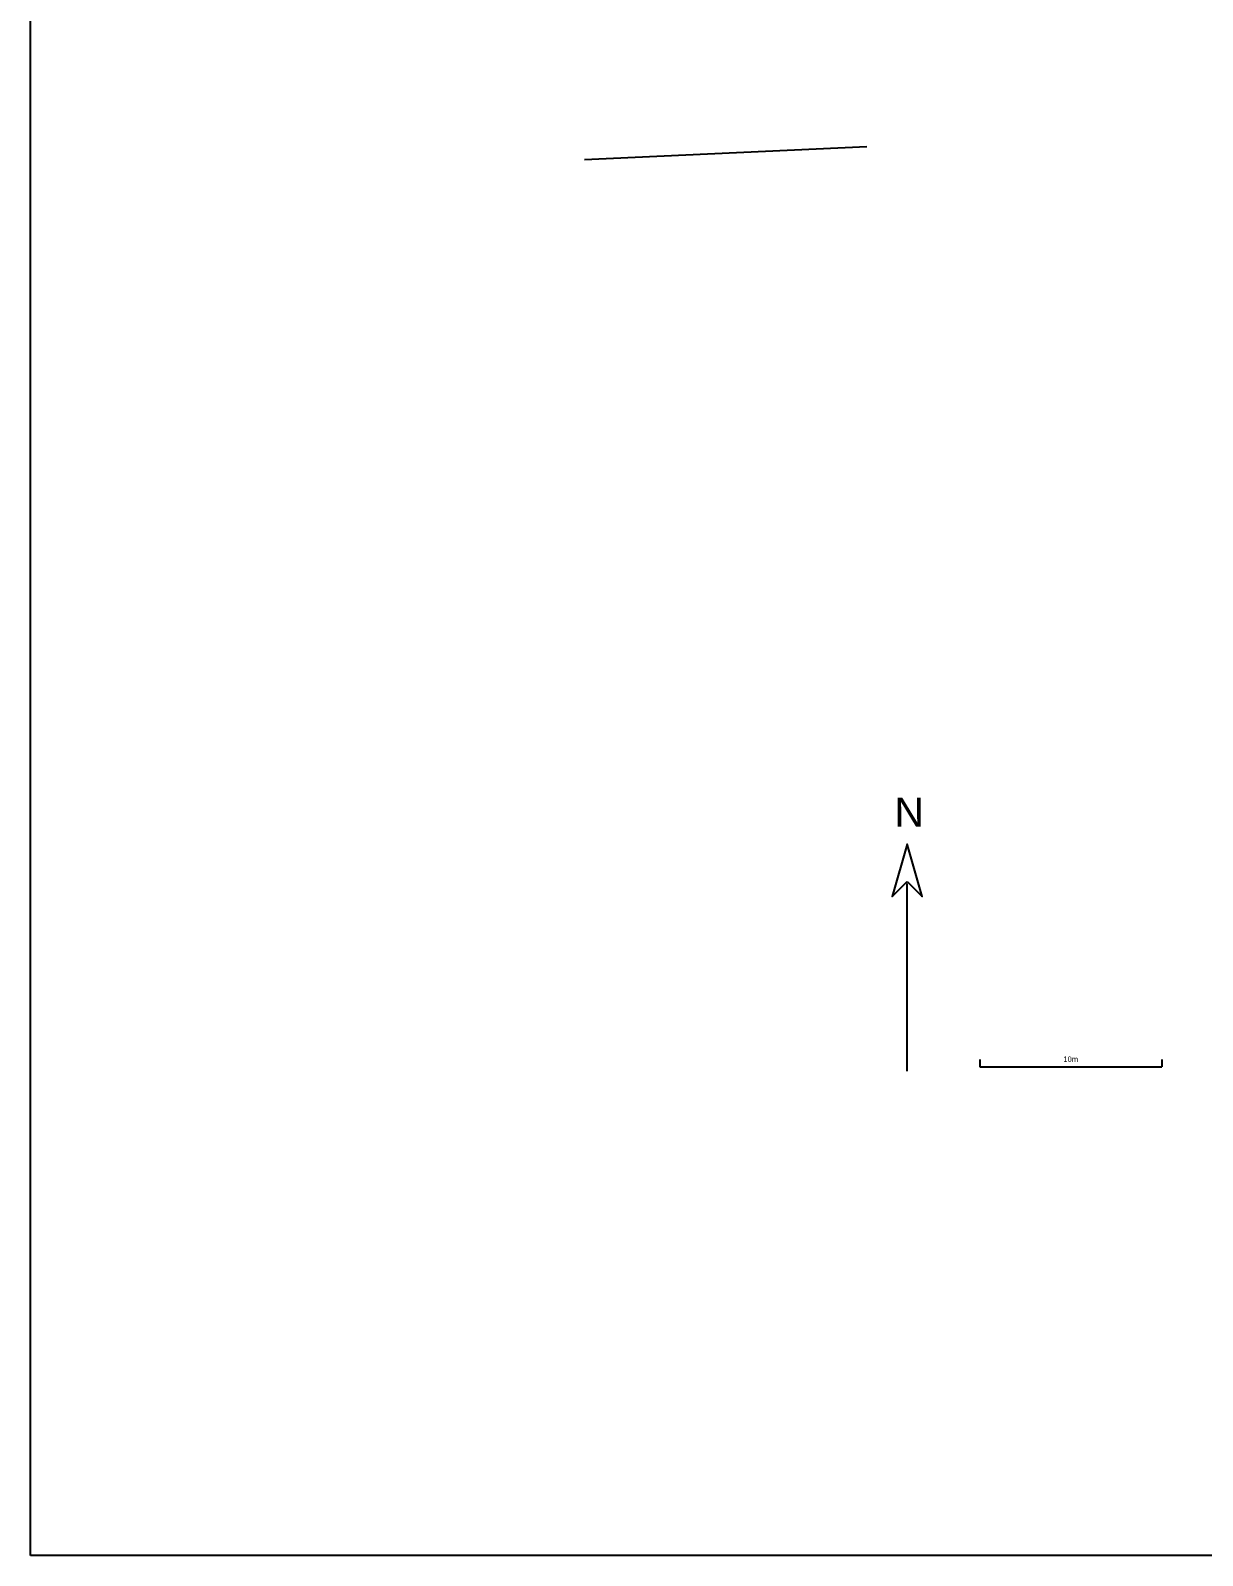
# Model space of a CAD drawing. Header units: metres. Extents: x -12 to 147, y -2 to 160.
# Drawn here: x -12.3 to 52.1, y -2.2 to 81.6 of the extents above; entities that cross this region are included whole.
import ezdxf

# ---------------------------------------------------------------- set-up
doc = ezdxf.new("R2010")
doc.units = ezdxf.units.M
for name, color, linetype, lineweight, true_color in [('Buildings', 30, 'Continuous', 25, 0xff7f00), ('Legend', 2, 'Continuous', 25, 0xffff00), ('xMap', 178, 'Continuous', 25, 0x000000)]:
    doc.layers.add(name, color=color, linetype=linetype, lineweight=lineweight, true_color=true_color)
doc.styles.add('textstyle73', font='')
doc.styles.add('textstyle74', font='')
doc.styles.get('textstyle73').set_extended_font_data('Arial')
doc.styles.get('textstyle74').set_extended_font_data('Arial')
picture_1 = doc.add_image_def('image1.png', size_in_pixel=(1513, 1537))

msp = doc.modelspace()

# ---------------------------------------------------------------- linework, layer by layer
at = {"layer": 'Buildings'}
for p in [(18.154, 74.528), (33.663, 75.255)]:
    msp.add_line(p, (33.663, 75.255), dxfattribs=at)
at = {"layer": 'Legend'}
for p, q in [((39.89, 25.045), (39.89, 24.645)), ((39.89, 24.645), (49.89, 24.645)), ((49.89, 25.045), (49.89, 24.645))]:
    msp.add_line(p, q, dxfattribs=at)
for points in [[(35.89, 34.833), (36.711, 34.011), (35.905, 36.834), (35.89, 36.886), (35.069, 34.011), (35.89, 34.833)], [(35.89, 24.409), (35.89, 34.729)]]:
    msp.add_lwpolyline(points, dxfattribs=at)

# ---------------------------------------------------------------- texts
at = {"layer": 'Legend', "attachment_point": 2}
for s, insert, char_height, style in [('N', (35.999, 39.448), 1.6, 'textstyle74'), ('10m', (44.882, 25.212), 0.3, 'textstyle73')]:
    msp.add_mtext(s, dxfattribs=dict(at, insert=insert, char_height=char_height, style=style))

# ---------------------------------------------------------------- pictures from other files: only their frames are drawn
at = {"layer": 'xMap'}
image = msp.add_image(picture_1, insert=(-12.312, -2.227), size_in_units=(159.263, 161.789), dxfattribs=at)
image.dxf.flags = 7

doc.saveas('drawing.dxf')
